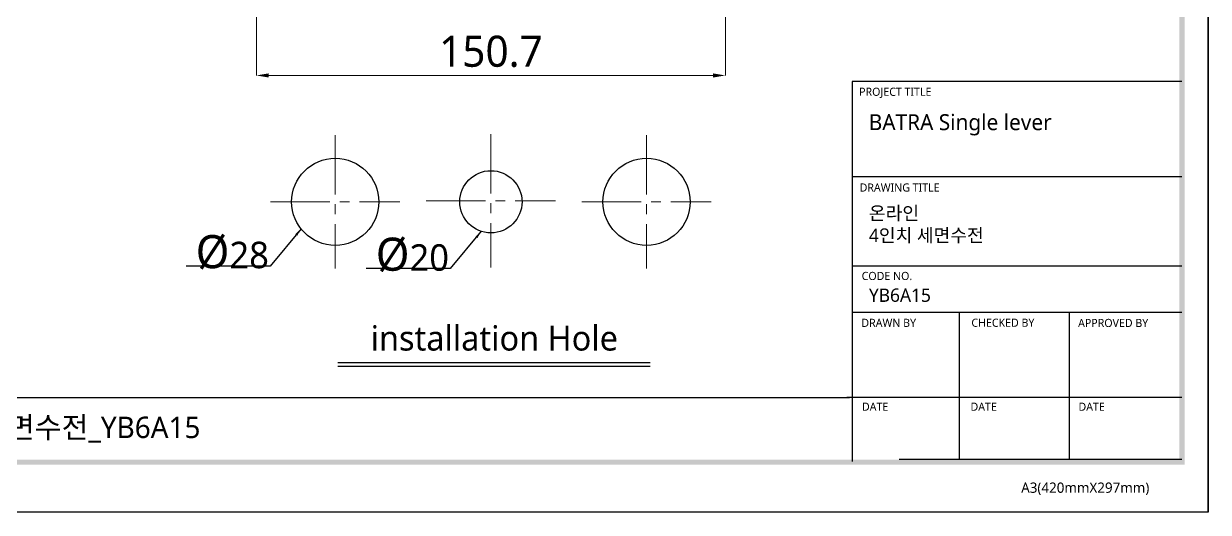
# Model space of a CAD drawing. Header units: millimetres. Extents: x 1091 to 1735, y 843 to 1297.
# Drawn here: x 1355 to 1735.4, y 843.5 to 1000.6 of the extents above; entities that cross this region are included whole.
import ezdxf

# ---------------------------------------------------------------- set-up
doc = ezdxf.new("R2010")
doc.units = ezdxf.units.MM
doc.linetypes.add('CENTER2', pattern=[28.575, 19.05, -3.175, 3.175, -3.175])
doc.layers.add('Cneter', color=1, linetype='CENTER2', lineweight=13)
doc.styles.add('Daelim Dimension', font='NanumGothic.ttf')
doc.dimstyles.new('DEFAULT', dxfattribs={"dimscale": 2, "dimtxt": 2, "dimasz": 2, "dimexe": 0, "dimexo": 2, "dimgap": 1, "dimtad": 1, "dimdec": 1, "dimzin": 9, "dimdsep": 46, "dimtxsty": 'Daelim Dimension', "dimcen": 0.5, "dimclrd": 252, "dimclre": 252, "dimclrt": 3, "dimadec": 1, "dimazin": 0, "dimtfac": 1, "dimtdec": 1, "dimtix": 1, "dimtmove": 0, "dimatfit": 3, "dimfxl": 1, "dimtolj": 1, "dimtzin": 1, "dimlwd": 9, "dimlwe": 9, "dimarcsym": 0})

# ---------------------------------------------------------------- blocks, each defined once
blk = doc.blocks.new('*D6')
at = {"color": 5, "lineweight": 9, "transparency": 16777216}
for p, q in [((1429.68, 1059.68), (1429.68, 983.91)), ((1580.35, 1060.32), (1580.35, 983.91)), ((1433.68, 983.91), (1576.35, 983.91))]:
    blk.add_line(p, q, dxfattribs=at)
at = {"color": 5, "transparency": 16777216}
for points in [[(1433.68, 984.57), (1433.68, 983.24), (1429.68, 983.91)], [(1576.35, 984.57), (1576.35, 983.24), (1580.35, 983.91)]]:
    blk.add_solid(points, dxfattribs=at)
at = {"layer": 'Defpoints', "color": 0, "transparency": 16777216}
for p in [(1429.68, 1063.68), (1580.35, 1064.32), (1580.35, 983.91)]:
    blk.add_point(p, dxfattribs=at)
at = {"color": 7, "transparency": 16777216, "insert": (1505.02, 991.6), "char_height": 10, "attachment_point": 5, "style": 'Daelim Dimension'}
blk.add_mtext('\\A1;150.7', dxfattribs=at)

msp = doc.modelspace()

# ---------------------------------------------------------------- linework, layer by layer
at = {"color": 5, "ltscale": 40}
for p, q in [((1726.97, 981.97), (1621.03, 981.97)), ((1726.97, 951.35), (1621.03, 951.35)), ((1726.97, 951.35), (1621.03, 951.35)), ((1726.97, 922.55), (1621.03, 922.55)), ((1726.97, 922.55), (1621.03, 922.55)), ((1726.97, 907.69), (1621.03, 907.69)), ((1726.97, 907.69), (1621.03, 907.69)), ((1655.44, 907.69), (1655.44, 860.4)), ((1690.76, 907.69), (1690.76, 860.4)), ((1726.97, 880.37), (1619.36, 880.37)), ((1726.97, 880.37), (1621.86, 880.37)), ((1726.97, 860.4), (1636.18, 860.4))]:
    msp.add_line(p, q, dxfattribs=at)
at = {"color": 5, "ltscale": 0.5}
msp.add_line((1621.03, 981.97), (1621.03, 859.76), dxfattribs=at)
at = {"color": 2}
msp.add_line((1455.84, 891.66), (1556.19, 891.66), dxfattribs=at)
at = {"color": 0}
msp.add_line((1455.84, 890.41), (1556.17, 890.41), dxfattribs=at)
at = {"color": 5}
msp.add_line((1100.53, 880.37), (1620.21, 880.37), dxfattribs=at)
at = {"color": 2}
msp.add_lwpolyline([(1091.24, 1297.22), (1735.44, 1297.22), (1735.44, 843.46), (1091.24, 843.46)], close=True, dxfattribs=at)
at = {"ltscale": 0.5}
msp.add_lwpolyline([(1091.24, 1297.22), (1735.44, 1297.22), (1735.44, 843.46), (1091.24, 843.46)], close=True, dxfattribs=at)
at = {"color": 2}
msp.add_lwpolyline([(1735.44, 843.46), (1735.44, 1297.22)], dxfattribs=at)
at = {"color": 5, "ltscale": 25.4}
for points in [[(1444.03, 934.61), (1434.07, 922.61), (1407.14, 922.61)], [(1501.87, 933.8), (1491.91, 921.8), (1464.98, 921.8)]]:
    msp.add_lwpolyline(points, dxfattribs=at)
for centre, radius in [((1455.02, 943.29), 14), ((1555.02, 943.29), 14), ((1505.02, 943.29), 10)]:
    msp.add_circle(centre, radius)
for points in [[(1442.84, 932.39), (1444.03, 934.61), (1442.18, 932.9)], [(1500.68, 931.58), (1501.87, 933.8), (1500.02, 932.08)]]:
    msp.add_solid(points, dxfattribs=at)
at = {"color": 5, "ltscale": 40}
for points in [[(1727.8, 1289.58), (1726.15, 1289.58), (1727.8, 858.75), (1726.15, 860.4)], [(1727.8, 1289.58), (1726.15, 1289.58), (1727.8, 858.75), (1726.15, 860.4)], [(1727.8, 858.75), (1726.15, 860.4), (1098.88, 858.75), (1100.53, 860.4)]]:
    msp.add_trace(points, dxfattribs=at)
at = {"layer": 'Cneter'}
for p, q in [((1455.02, 964.72), (1455.02, 921.87)), ((1505.02, 965.04), (1505.02, 922.19)), ((1555.02, 964.72), (1555.02, 921.87)), ((1484.22, 943.62), (1525.81, 943.62)), ((1434.22, 943.29), (1475.81, 943.29)), ((1534.22, 943.29), (1575.81, 943.29))]:
    msp.add_line(p, q, dxfattribs=at)

# ---------------------------------------------------------------- texts
at = {"color": 5, "ltscale": 40, "style": 'Daelim Dimension'}
for s, height, p in [('PROJECT TITLE', 2.6158, (1623.28, 977.36)), ('DRAWING TITLE', 2.6158, (1623.44, 946.57)), ('CODE NO.', 2.616, (1624.1, 918.14)), ('DRAWN BY', 2.616, (1624, 903.07)), ('CHECKED BY', 2.616, (1659.34, 903.11)), ('APPROVED BY', 2.6158, (1693.62, 903.03)), ('DATE', 2.616, (1624.2, 876.11)), ('DATE', 2.616, (1659.06, 876.11)), ('DATE', 2.616, (1693.74, 876.11)), ('A3(420mmX297mm)', 3.3014, (1675.34, 849.74))]:
    msp.add_text(s, height=height, dxfattribs=at).set_placement(p)
at = {"attachment_point": 1, "style": 'Daelim Dimension'}
for s, insert, char_height, width in [('BATRA Single lever', (1626.39, 971.45), 5.1277, 82.4131), ('온라인\\P4인치 세면수전 ', (1626.43, 941.78), 4.281, 72.0388), ('YB6A15', (1626.43, 915.41), 4.281, 72.0388)]:
    msp.add_mtext(s, dxfattribs=dict(at, insert=insert, char_height=char_height, width=width))
at = {"color": 2, "ltscale": 25.4, "char_height": 8.5139, "width": 24.4344, "attachment_point": 1, "style": 'Daelim Dimension'}
for s, insert in [('{\\H1.25x;Ø}28', (1410.21, 932.58)), ('{\\H1.25x;Ø}20', (1468.05, 931.76))]:
    msp.add_mtext(s, dxfattribs=dict(at, insert=insert))
at = {"color": 2, "style": 'Daelim Dimension'}
for s, insert, char_height, width, attachment_point in [('installation Hole', (1506.11, 899.41), 8, 174.181, 5), ('BATRA Single lever_온라인 4인치 세면수전_YB6A15', (1205.48, 874.21), 6.8796, 364.5964, 1)]:
    msp.add_mtext(s, dxfattribs=dict(at, insert=insert, char_height=char_height, width=width, attachment_point=attachment_point))

# ---------------------------------------------------------------- dimensions: what is measured, and where the dimension line sits
at = {"color": 5}
dim = msp.add_linear_dim(base=(1580.35, 983.91), p1=(1429.68, 1063.68), p2=(1580.35, 1064.32), dimstyle='DEFAULT', override={"dimtxt": 5, "dimclrd": 5, "dimclre": 5, "dimclrt": 7}, dxfattribs=at)
dim.commit()
dim.dimension.update_dxf_attribs({"geometry": '*D6', "text_midpoint": (1505.02, 983.91), "dimtype": 160})

doc.saveas('drawing.dxf')
